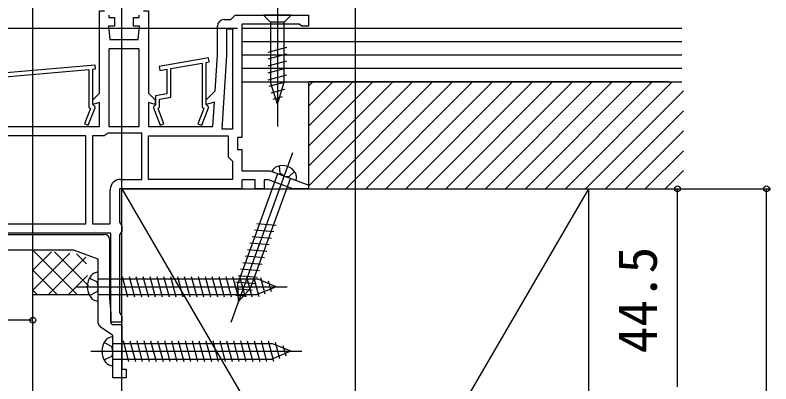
# Model space of a CAD drawing. Units: millimetres, scale not verified. Extents: x -525 to 525, y -782 to 778.
# Drawn here: x -14 to 156, y 328.4 to 411.2 of the extents above; entities that cross this region are included whole.
import ezdxf
from ezdxf.enums import TextEntityAlignment as Align

# ---------------------------------------------------------------- set-up
doc = ezdxf.new("R2010")
doc.units = ezdxf.units.MM
doc.header["$LTSCALE"] = 4
for name, color, linetype in [('0-2_YKK_11', 7, 'Continuous'), ('0-3_YKK_12', 2, 'Continuous'), ('0-4_YKK_13', 4, 'Continuous'), ('0-5_YKK_D', 6, 'Continuous'), ('0-7_YSS_K', 3, 'Continuous')]:
    doc.layers.add(name, color=color, linetype=linetype)
doc.styles.add('ＭＳ ゴシック', font='')
doc.styles.get('ＭＳ ゴシック').set_extended_font_data('MS Gothic')

msp = doc.modelspace()

# ---------------------------------------------------------------- linework, layer by layer
at = {"layer": '0-2_YKK_11'}
msp.add_line((-0.971, 358.4), (-47.8, 358.4), dxfattribs=at)
for points in [[(-36.1, 412.2), (-35, 412.2), (-35, 393.7), (-33.5, 392.2), (-33.5, 391.139), (-35, 391.541), (-35, 386.2), (5, 386.2), (5, 391.541), (3.5, 391.139), (3.5, 392.2), (5, 393.7), (5, 412.2), (6.1, 412.2)], [(14.9, 412.2), (16, 412.2), (16, 393.7), (17.5, 392.2), (17.5, 391.139), (16, 391.541), (16, 386.2), (30.5, 386.2), (30.84, 391.632), (29, 391.139), (29, 392.2), (31, 394.2), (31.5, 402.2), (31.5, 408.7)], [(7.5, 362.2), (-51.8, 362.2), (-51.8, 358.7), (-49.3, 358.7), (-49.3, 356.6), (-53.9, 356.6), (-53.9, 362.2), (-70, 362.2), (-70, 410.15)], [(7.1, 411.2), (7.1, 410.7), (8.35, 410.7), (8.35, 408.7), (7, 408.7), (7.3, 405.7), (13.7, 405.7), (14, 408.7), (12.65, 408.7), (12.65, 410.7), (13.9, 410.7), (13.9, 411.2)], [(33, 410.2), (34.5, 410.2), (35, 410.7), (35.5, 411.2), (52, 411.2), (52, 408.7), (50.496, 408.7), (50.2, 408.95), (49.904, 409.2), (37, 409.2), (37, 383.7), (36, 383.7), (36, 381), (37, 381), (37, 376.2), (43.346, 376.2), (52.058, 373.029), (51.912, 372.2), (48.488, 372.2), (42.993, 374.2), (42, 374.2), (42, 372.2), (40, 372.2), (40, 374.2), (37, 374.2), (37, 372.2), (9.5, 372.2), (9.5, 364.666), (9.75, 364.233), (10, 363.8), (10, 362.7), (9.75, 362.267), (9.5, 361.834), (9.5, 344.366), (9.75, 343.933), (10, 343.5), (10, 342.2), (7.5, 342.2), (7.5, 362.2)], [(-30, 396.119), (2.6, 398.971), (2.6, 390.555), (2.955, 390.2), (1.631, 386.814), (2.469, 386.486), (4, 390.4), (4, 390.6), (3.7, 390.9), (3.5, 391.1), (3.5, 399.05), (4.089, 399.102), (4.011, 399.998), (-32.589, 396.796)], [(9.7, 374.3), (14.5, 374.3), (14.5, 384.7), (6.927, 384.7), (6.468, 384.4), (6.01, 384.1), (3.4, 384.1)], [(3.4, 384.1), (3.4, 364.3), (7.4, 364.3), (7.4, 372)], [(-50.05, 361.2), (-48.8, 361.2), (-48.8, 361.9), (-45.9, 361.9), (-45.9, 361), (-47.6, 361), (-47.6, 359.4), (-40.6, 359.4), (-40.6, 361), (-42.3, 361), (-42.3, 362.2), (-38.3, 362.2), (-34.871, 361.9), (6.2, 361.9)], [(7.2, 360.9), (7.2, 347.629), (7.5, 344.2), (7.5, 341.992), (7.917, 341.7), (10, 341.7), (10, 331.7), (11, 331.7), (11, 329.7), (8, 329.7), (8, 339.2), (5.126, 341.212)], [(4.7, 342.031), (4.7, 356.4), (-0.629, 358.34)]]:
    msp.add_lwpolyline(points, dxfattribs=at)
for points in [[(34.9, 408.1), (34.9, 385.6), (32.567, 385.6), (33.6, 402.134), (33.6, 408.1)], [(7.1, 403.6), (7.1, 386.2), (13.9, 386.2), (13.9, 403.6)], [(29.472, 401.593), (18.372, 399.636), (18.528, 398.75), (20.1, 399.027), (20.1, 393.541), (17.6, 393.1), (17.6, 391.1), (17.4, 390.9), (17.1, 390.6), (17.1, 390.4), (18.631, 386.486), (19.469, 386.814), (18.145, 390.2), (18.5, 390.555), (18.5, 392.345), (21, 392.786), (21, 399.185), (28.1, 400.437), (28.1, 390.555), (28.455, 390.2), (27.131, 386.814), (27.969, 386.486), (29.5, 390.4), (29.5, 390.6), (29.2, 390.9), (29, 391.1), (29, 400.596), (29.628, 400.707)], [(1.9, 384.1), (-21, 384.1), (-21, 364.3), (1.9, 364.3)], [(34.9, 374.3), (16, 374.3), (16, 384.1), (33.9, 384.1), (33.9, 379.4), (34.4, 378.9), (34.9, 378.4)]]:
    msp.add_lwpolyline(points, close=True, dxfattribs=at)
for centre, radius, start, end in [((33, 408.7), 1.5, 90.00001, 179.99999), ((9.7, 372), 2.3, 90.00001, 179.99999), ((6.2, 360.9), 1, 0.00001, 89.99999), ((-0.971, 357.4), 1, 70.00005, 90.00006), ((5.7, 342.031), 1, 180.00003, 235.00002)]:
    msp.add_arc(centre, radius, start, end, dxfattribs=at)
at = {"layer": '0-3_YKK_12'}
msp.add_line((62.5, 508.2), (62.5, 70.2), dxfattribs=at)
at = {"layer": '0-4_YKK_13'}
for p, q in [((45, 416.2), (45, 386.2)), ((41.9, 411.2), (43.45, 409.65)), ((48.1, 411.2), (41.9, 411.2)), ((48.1, 411.2), (46.55, 409.65)), ((46.55, 409.65), (43.45, 409.65)), ((43.45, 409.65), (43.45, 396.116)), ((46.55, 396.116), (46.55, 409.65)), ((42.9, 402.906), (47.1, 404.031)), ((42.9, 401.353), (47.1, 402.479)), ((42.9, 399.8), (47.1, 400.926)), ((42.9, 398.247), (47.1, 399.373)), ((42.9, 396.694), (47.1, 397.82)), ((43.159, 395.211), (47.1, 396.267)), ((45, 391.2), (43.45, 396.116)), ((45, 391.2), (46.55, 396.116)), ((43.61, 393.779), (46.647, 394.592)), ((44.062, 392.347), (46.112, 392.896)), ((48.396, 380.259), (34.53, 342.162)), ((49.179, 374.077), (43.823, 376.026)), ((45.362, 377.331), (45.549, 375.694)), ((48.839, 376.066), (47.644, 374.931)), ((45.045, 375.582), (36.064, 350.907)), ((38.977, 349.847), (47.958, 374.521)), ((46.501, 375.052), (45.549, 375.694)), ((46.501, 375.052), (47.644, 374.931)), ((40.394, 364.412), (44.725, 364.033)), ((39.862, 362.952), (44.194, 362.573)), ((39.331, 361.493), (43.663, 361.114)), ((38.8, 360.034), (43.132, 359.655)), ((37.738, 357.115), (42.07, 356.736)), ((38.269, 358.574), (42.601, 358.196)), ((37.207, 355.656), (41.538, 355.277)), ((36.676, 354.197), (41.007, 353.818)), ((2.707, 352.15), (4.428, 351.292)), ((4.7, 346.95), (4.7, 353.45)), ((4.7, 351.95), (40.475, 351.95)), ((10.079, 352.5), (11.312, 347.9)), ((11.632, 352.5), (12.864, 347.9)), ((13.185, 352.5), (14.417, 347.9)), ((14.738, 352.5), (15.97, 347.9)), ((16.291, 352.5), (17.523, 347.9)), ((17.844, 352.5), (19.076, 347.9)), ((19.396, 352.5), (20.629, 347.9)), ((20.949, 352.5), (22.182, 347.9)), ((22.502, 352.5), (23.735, 347.9)), ((24.055, 352.5), (25.288, 347.9)), ((25.608, 352.5), (26.841, 347.9)), ((27.161, 352.5), (28.394, 347.9)), ((28.714, 352.5), (29.947, 347.9)), ((30.267, 352.5), (31.499, 347.9)), ((31.82, 352.5), (33.052, 347.9)), ((33.373, 352.5), (34.605, 347.9)), ((34.926, 352.5), (36.158, 347.9)), ((36.145, 352.737), (40.476, 352.358)), ((36.479, 352.5), (37.711, 347.9)), ((38.031, 352.5), (39.264, 347.9)), ((39.584, 352.5), (40.794, 347.987)), ((44.7, 350.2), (40.475, 351.95)), ((41.206, 352.242), (42.191, 348.566)), ((-0.3, 350.2), (47.2, 350.2)), ((4.7, 350.2), (4.428, 351.292)), ((4.7, 350.2), (4.428, 349.108)), ((35.613, 351.278), (39.945, 350.899)), ((36.24, 346.861), (36.064, 350.907)), ((44.7, 350.2), (40.475, 348.45)), ((44.7, 350.2), (40.475, 348.45)), ((42.953, 351.519), (43.589, 349.145)), ((2.707, 348.25), (4.428, 349.108)), ((35.563, 349.777), (39.355, 349.445)), ((36.24, 346.861), (38.977, 349.847)), ((4.7, 348.45), (40.475, 348.45)), ((35.629, 348.265), (38.077, 348.051)), ((8, 332.45), (8, 338.95)), ((6.008, 337.65), (7.728, 336.792)), ((8, 335.7), (7.728, 336.792)), ((8, 337.45), (43.775, 337.45)), ((10.273, 338), (11.506, 333.4)), ((11.826, 338), (13.059, 333.4)), ((13.379, 338), (14.612, 333.4)), ((14.932, 338), (16.165, 333.4)), ((16.485, 338), (17.718, 333.4)), ((18.038, 338), (19.27, 333.4)), ((19.591, 338), (20.823, 333.4)), ((21.144, 338), (22.376, 333.4)), ((22.697, 338), (23.929, 333.4)), ((24.25, 338), (25.482, 333.4)), ((25.802, 338), (27.035, 333.4)), ((27.355, 338), (28.588, 333.4)), ((28.908, 338), (30.141, 333.4)), ((30.461, 338), (31.694, 333.4)), ((32.014, 338), (33.247, 333.4)), ((33.567, 338), (34.8, 333.4)), ((35.12, 338), (36.352, 333.4)), ((36.673, 338), (37.905, 333.4)), ((38.226, 338), (39.458, 333.4)), ((39.779, 338), (41.011, 333.4)), ((41.332, 338), (42.564, 333.4)), ((42.884, 338), (44.094, 333.487)), ((48, 335.7), (43.775, 337.45)), ((44.506, 337.742), (45.492, 334.066)), ((46.253, 337.019), (46.889, 334.645)), ((3, 335.7), (50.5, 335.7)), ((8, 335.7), (7.728, 334.608)), ((48, 335.7), (43.775, 333.95)), ((48, 335.7), (43.775, 333.95)), ((6.008, 333.75), (7.728, 334.608)), ((8, 333.95), (43.775, 333.95))]:
    msp.add_line(p, q, dxfattribs=at)
for centre, radius, start, end in [((46.125, 374.018), 3.4, 30.65667, 109.34333), ((45.628, 375.433), 1.9, 109.34333, 161.81089), ((47.415, 374.783), 1.9, 338.18911, 30.65667), ((6.2, 350.2), 4, 142.75083, 217.24917), ((4.687, 351.35), 2.1, 89.66112, 142.75083), ((4.687, 349.05), 2.1, 217.24917, 270.33888), ((7.988, 336.85), 2.1, 89.66112, 142.75083), ((9.5, 335.7), 4, 142.75083, 217.24917), ((7.988, 334.55), 2.1, 217.24917, 270.33888)]:
    msp.add_arc(centre, radius, start, end, dxfattribs=at)
at = {"layer": '0-5_YKK_D'}
for p, q in [((36, 408.2), (-111, 408.2)), ((116, 372.2), (156, 372.2)), ((116, 372.2), (136, 372.2)), ((135, 327.7), (135, 372.2)), ((155, 192.2), (155, 372.2)), ((-10, 328.4), (-10, 343.7)), ((-10, 342.7), (-70, 342.7))]:
    msp.add_line(p, q, dxfattribs=at)
for centre in [(135, 372.2), (155, 372.2), (-10, 342.7)]:
    msp.add_circle(centre, 0.637, dxfattribs=at)
at = {"layer": '0-7_YSS_K'}
for p, q in [((-10, 397.199), (-10, 508.2)), ((10, 70.201), (10, 508.2)), ((10, 70.201), (10, 508.2)), ((-10, 70.201), (-10, 422.201)), ((136, 405.2), (37, 405.2)), ((136, 402.2), (37, 402.2)), ((136, 399.2), (37, 399.2)), ((52, 395.227), (52.973, 396.2)), ((52, 390.737), (57.463, 396.2)), ((52, 386.247), (61.953, 396.2)), ((52, 381.757), (66.443, 396.2)), ((52, 377.267), (70.933, 396.2)), ((52, 372.777), (75.423, 396.2)), ((55.914, 372.2), (79.914, 396.2)), ((60.404, 372.2), (84.404, 396.2)), ((64.894, 372.2), (88.894, 396.2)), ((69.384, 372.2), (93.384, 396.2)), ((73.874, 372.2), (97.874, 396.2)), ((78.364, 372.2), (102.364, 396.2)), ((82.854, 372.2), (106.854, 396.2)), ((87.344, 372.2), (111.344, 396.2)), ((91.835, 372.2), (115.835, 396.2)), ((96.325, 372.2), (120.325, 396.2)), ((100.815, 372.2), (124.815, 396.2)), ((105.305, 372.2), (129.305, 396.2)), ((109.795, 372.2), (133.795, 396.2)), ((114.285, 372.2), (136.308, 394.223)), ((118.775, 372.2), (136.308, 389.733)), ((123.265, 372.2), (136.308, 385.243)), ((127.756, 372.2), (136.308, 380.753)), ((132.246, 372.2), (136.308, 376.262)), ((115, 372.2), (10, 192.2)), ((10, 372.2), (115, 192.2)), ((0, 348.4), (-10, 358.4)), ((-10, 353.91), (-5.849, 358.061)), ((-10, 349.42), (-1.698, 357.721)), ((2.525, 350.365), (-5.11, 358)), ((2.067, 355.313), (-0.22, 357.601)), ((-6.53, 348.4), (1.924, 356.854)), ((-4.49, 348.4), (-10, 353.91)), ((-2.039, 348.4), (2.305, 352.744)), ((-8.98, 348.4), (-10, 349.42)), ((2.451, 348.4), (2.686, 348.635)), ((2.707, 348.4), (-10, 348.4))]:
    msp.add_line(p, q, dxfattribs=at)
for points in [[(136, 408.2), (37, 408.2), (37, 396.2), (136, 396.2)], [(133, 396.2), (52, 396.2), (52, 372.2), (133, 372.2)]]:
    msp.add_lwpolyline(points, dxfattribs=at)
msp.add_lwpolyline([(10, 372.2), (115, 372.2), (115, 192.2), (10, 192.2)], close=True, dxfattribs=at)

# ---------------------------------------------------------------- texts
at = {"layer": '0-5_YKK_D', "style": 'ＭＳ ゴシック'}
msp.add_text('44.5', height=8.798, rotation=90, dxfattribs=at).set_placement((133, 335.223), align=Align.BOTTOM_LEFT)

doc.saveas('drawing.dxf')
